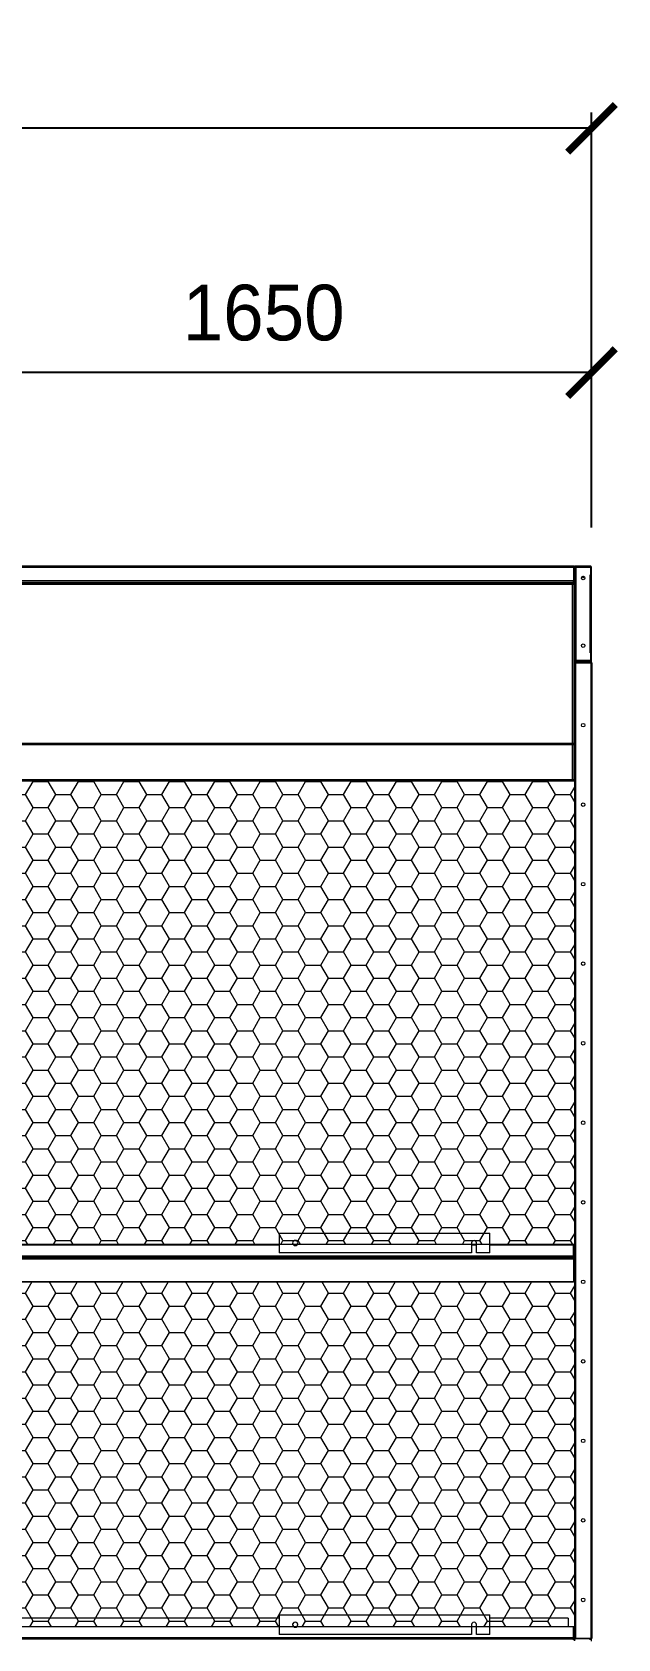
# Model space of a CAD drawing. Header units: millimetres. Extents: x 2280 to 31687, y 1787 to 22582.
# Drawn here: x 23223 to 24697, y 9022 to 13063 of the extents above; entities that cross this region are included whole.
import ezdxf

# ---------------------------------------------------------------- set-up
doc = ezdxf.new("R2010")
doc.units = ezdxf.units.MM
doc.layers.add('냉각탑_dim', color=1, linetype='Continuous')
doc.styles.add('HY울릉도L', font='')
doc.styles.get('HY울릉도L').set_extended_font_data('HY울릉도L')
doc.dimstyles.new('성지DIM', dxfattribs={"dimtxt": 3.5, "dimasz": 3, "dimexe": 1, "dimexo": 2.5, "dimgap": 2, "dimtad": 1, "dimdec": 0, "dimzin": 3, "dimdsep": 46, "dimtxsty": 'HY울릉도L', "dimblk": 'ARCHTICK', "dimcen": -2, "dimclrd": 256, "dimclre": 256, "dimclrt": 7, "dimadec": 0, "dimazin": 0, "dimtfac": 1, "dimtdec": 0, "dimtofl": 0, "dimtmove": 0, "dimatfit": 3, "dimfxl": 1, "dimtolj": 1, "dimtzin": 0, "dimlwe": -1, "dimarcsym": 0})
pattern_1 = [(0, (-388368.743, -78041.762), (57.15, 32.9955677), [38.1, -76.2]), (120, (-388368.743, -78041.762), (-57.15, 32.995568), [38.1, -76.2]), (60, (-388368.743, -78041.762), (1e-07, 65.9911357), [-76.2, 38.1])]

# ---------------------------------------------------------------- blocks, each defined once
blk = doc.blocks.new('_ArchTick')
at = {"color": 0, "linetype": 'ByBlock', "const_width": 0.15}
blk.add_lwpolyline([(-0.5, -0.5), (0.5, 0.5)], dxfattribs=at)
blk = doc.blocks.new('*D365')
at = {"layer": 'Defpoints', "color": 0, "transparency": 16777216}
for p in [(22980.7, 12206.5), (24630.7, 11716.9), (22980.7, 11512.8)]:
    blk.add_point(p, dxfattribs=at)
at = {"layer": '냉각탑_dim', "transparency": 16777216}
for p, q in [((22980.7, 11612.8), (22980.7, 12246.5)), ((24630.7, 11816.9), (24630.7, 12246.5))]:
    blk.add_line(p, q, dxfattribs=at)
at = {"layer": '냉각탑_dim', "lineweight": -2, "transparency": 16777216}
blk.add_line((24630.7, 12206.5), (22980.7, 12206.5), dxfattribs=at)
at = {"layer": '냉각탑_dim', "lineweight": -2, "transparency": 16777216, "xscale": 120, "yscale": 120, "zscale": 120, "rotation": 180}
blk.add_blockref('_ArchTick', (22980.7, 12206.5), dxfattribs=at)
at = {"layer": '냉각탑_dim', "lineweight": -2, "transparency": 16777216, "xscale": 120, "yscale": 120, "zscale": 120}
blk.add_blockref('_ArchTick', (24630.7, 12206.5), dxfattribs=at)
at = {"layer": '냉각탑_dim', "color": 7, "transparency": 16777216, "insert": (23805.7, 12356.5), "char_height": 140, "attachment_point": 5, "style": 'HY울릉도L'}
blk.add_mtext('\\A1;1650', dxfattribs=at)
blk = doc.blocks.new('*D378')
at = {"layer": 'Defpoints', "color": 0, "transparency": 16777216}
for p in [(21330.7, 12820.8), (21330.7, 11716.4), (24630.7, 11716.5)]:
    blk.add_point(p, dxfattribs=at)
at = {"layer": '냉각탑_dim', "transparency": 16777216}
for p, q in [((21330.7, 11816.4), (21330.7, 12860.8)), ((24630.7, 11816.5), (24630.7, 12860.8))]:
    blk.add_line(p, q, dxfattribs=at)
at = {"layer": '냉각탑_dim', "lineweight": -2, "transparency": 16777216}
blk.add_line((24630.7, 12820.8), (21330.7, 12820.8), dxfattribs=at)
at = {"layer": '냉각탑_dim', "lineweight": -2, "transparency": 16777216, "xscale": 120, "yscale": 120, "zscale": 120, "rotation": 180}
blk.add_blockref('_ArchTick', (21330.7, 12820.8), dxfattribs=at)
at = {"layer": '냉각탑_dim', "lineweight": -2, "transparency": 16777216, "xscale": 120, "yscale": 120, "zscale": 120}
blk.add_blockref('_ArchTick', (24630.7, 12820.8), dxfattribs=at)
at = {"layer": '냉각탑_dim', "color": 7, "transparency": 16777216, "insert": (22980.7, 12970.8), "char_height": 140, "attachment_point": 5, "style": 'HY울릉도L'}
blk.add_mtext('\\A1;3300', dxfattribs=at)
blk = doc.blocks.new('2')
at = {"lineweight": 20}
h = blk.add_hatch(dxfattribs=at)
h.set_pattern_fill('HONEY', scale=12)
h.set_pattern_definition(pattern_1)
h.paths.add_polyline_path([(21378.1, 11180.1), (21378.1, 10013.6), (24588.7, 10013.6), (24588.7, 11180.1)])
h = blk.add_hatch(dxfattribs=at)
h.set_pattern_fill('HONEY', scale=12)
h.set_pattern_definition(pattern_1)
h.paths.add_polyline_path([(21378.1, 9920.3), (21378.1, 9052), (24588.7, 9052), (24588.7, 9920.3)])
at = {"color": 7, "lineweight": 20}
for p, q in [((24583.3, 11719.8), (21378.1, 11719.8)), ((24585, 11716.4), (21376.4, 11716.4)), ((21376.4, 11683.2), (24585, 11683.2)), ((21376.4, 11679.8), (24585, 11679.8)), ((24550.1, 11678.2), (23336.7, 11678.2)), ((21378.1, 11677.8), (24583.3, 11677.8)), ((21378.1, 11674.4), (24583.3, 11674.4)), ((24588.7, 9024.6), (24588.7, 11546.9)), ((24591.5, 9023.2), (24591.5, 11481.8)), ((24629.5, 9023.2), (24629.5, 11476.4)), ((24632.3, 9023.2), (24632.3, 11476.4)), ((24588.7, 11273.5), (21378.1, 11273.5)), ((24588.7, 11270.3), (21378.1, 11270.3)), ((21369.9, 11180.1), (24588.7, 11180.1)), ((21372.7, 11182.7), (24588.7, 11182.7)), ((21376.1, 9984.9), (24585.3, 9984.9)), ((23845.1, 10012), (21376.3, 10012)), ((21377.5, 9981.8), (24583.9, 9981.8)), ((23845.1, 10013.6), (21380.7, 10013.6)), ((21376.1, 9977.6), (24585.3, 9977.6)), ((21377.5, 9980.1), (24583.9, 9980.1)), ((21376.1, 9920.3), (24585.3, 9920.3)), ((21376.1, 9920.1), (24585.3, 9920.1)), ((24585.3, 9920), (21376.1, 9920)), ((23845.1, 9052), (21376.3, 9052)), ((23845.1, 9073.6), (21380.7, 9073.6)), ((21376.1, 9024.9), (24585.3, 9024.9)), ((21377.5, 9021.8), (24583.9, 9021.8))]:
    blk.add_line(p, q, dxfattribs=at)
at = {"color": 7, "lineweight": 20, "ltscale": 0.000208336}
blk.add_line((24583.3, 11719.8), (24583.8, 11719.8), dxfattribs=at)
at = {"color": 7, "lineweight": 20, "ltscale": 2.9878e-05}
blk.add_line((24583.4, 11719.8), (24583.3, 11719.8), dxfattribs=at)
at = {"color": 7, "lineweight": 20, "ltscale": 1.24078e-05}
blk.add_line((24583.4, 11719.8), (24583.3, 11719.8), dxfattribs=at)
at = {"color": 7, "lineweight": 20, "ltscale": 7.39921e-06}
blk.add_line((24583.4, 11719.8), (24583.3, 11719.8), dxfattribs=at)
at = {"color": 7, "lineweight": 20, "ltscale": 1.55721e-05}
blk.add_line((24583.8, 11719.8), (24583.8, 11719.8), dxfattribs=at)
at = {"color": 7, "lineweight": 20, "ltscale": 0.000625116}
blk.add_line((24585.3, 11719.8), (24583.8, 11719.8), dxfattribs=at)
at = {"color": 7, "lineweight": 20, "ltscale": 0.001131}
blk.add_line((24585, 11719.2), (24585, 11716.4), dxfattribs=at)
at = {"color": 7, "lineweight": 20, "ltscale": 0.000414935}
for p, q in [((24585, 11718.1), (24585.7, 11718.8)), ((24587.7, 11718.8), (24587, 11718.1))]:
    blk.add_line(p, q, dxfattribs=at)
at = {"color": 7, "lineweight": 20, "ltscale": 4.50677e-05}
blk.add_line((24585.4, 11719.8), (24585.3, 11719.8), dxfattribs=at)
at = {"color": 7, "lineweight": 20, "ltscale": 1.38381e-05}
blk.add_line((24585.4, 11719.8), (24585.3, 11719.8), dxfattribs=at)
at = {"color": 7, "lineweight": 20, "ltscale": 1.22548e-05}
blk.add_line((24585.4, 11719.8), (24585.3, 11719.8), dxfattribs=at)
at = {"color": 7, "lineweight": 20, "ltscale": 6.372e-06}
blk.add_line((24585.3, 11719.8), (24585.3, 11719.8), dxfattribs=at)
at = {"color": 7, "lineweight": 20, "ltscale": 1.23239e-05}
blk.add_line((24585.4, 11719.8), (24585.3, 11719.8), dxfattribs=at)
at = {"color": 7, "lineweight": 20, "ltscale": 0.000547297}
blk.add_line((24587, 11719.2), (24587, 11717.8), dxfattribs=at)
at = {"color": 7, "lineweight": 20, "ltscale": 0.000331381}
blk.add_line((24587.9, 11718.7), (24588.4, 11718.1), dxfattribs=at)
at = {"color": 7, "lineweight": 20, "ltscale": 0.000448698}
for p, q in [((24589.4, 11718.5), (24590.3, 11717.8)), ((24589.4, 11481.2), (24590.3, 11481.8))]:
    blk.add_line(p, q, dxfattribs=at)
at = {"color": 7, "lineweight": 20, "ltscale": 0.000832099}
blk.add_line((24592.1, 11719.8), (24590.1, 11719.8), dxfattribs=at)
at = {"color": 7, "lineweight": 20, "ltscale": 0.000271651}
blk.add_line((24590.1, 11719.8), (24590.1, 11719.2), dxfattribs=at)
at = {"color": 7, "lineweight": 20, "ltscale": 0.014667}
for p, q in [((24592.1, 11719.8), (24627.3, 11719.8)), ((24627.3, 11719.8), (24592.1, 11719.8)), ((24592.1, 11717.8), (24627.3, 11717.8)), ((24627.3, 11481.8), (24592.1, 11481.8)), ((24592.1, 11481.8), (24627.3, 11481.8)), ((24627.3, 11479.8), (24592.1, 11479.8))]:
    blk.add_line(p, q, dxfattribs=at)
at = {"color": 7, "lineweight": 20, "ltscale": 0.000583263}
blk.add_line((24628.7, 11719.8), (24627.3, 11719.8), dxfattribs=at)
at = {"color": 7, "lineweight": 20, "ltscale": 0.000127061}
blk.add_line((24628.7, 11719.8), (24628.7, 11719.5), dxfattribs=at)
at = {"color": 7, "lineweight": 20, "ltscale": 0.00067235}
blk.add_line((24550.1, 11678.2), (24550.1, 11679.8), dxfattribs=at)
at = {"color": 7, "lineweight": 20, "ltscale": 0.000160787}
blk.add_line((24550.1, 11677.8), (24550.1, 11678.2), dxfattribs=at)
at = {"color": 7, "lineweight": 20, "ltscale": 0.013833}
blk.add_line((24585, 11716.4), (24585, 11683.2), dxfattribs=at)
at = {"color": 7, "lineweight": 20, "ltscale": 0.000708334}
blk.add_line((24585, 11716.4), (24586.7, 11716.4), dxfattribs=at)
at = {"color": 7, "lineweight": 20, "ltscale": 0.001417}
for p, q in [((24585, 11683.2), (24585, 11679.8)), ((24583.3, 11674.4), (24583.3, 11677.8)), ((24583.3, 11674.4), (24586.7, 11674.4)), ((24630.7, 11501.8), (24627.3, 11501.8))]:
    blk.add_line(p, q, dxfattribs=at)
at = {"color": 7, "lineweight": 20, "ltscale": 0.000708333}
for p, q in [((24585, 11681.8), (24586.7, 11681.8)), ((24584.7, 11676.1), (24584.7, 11674.4)), ((24586.7, 11676.1), (24586.7, 11674.4)), ((23702.2, 9980.1), (23702.2, 9981.8)), ((23705.6, 9980.1), (23705.6, 9981.8)), ((23723.8, 9980.1), (23723.8, 9981.8)), ((23727.2, 9980.1), (23727.2, 9981.8)), ((24556.7, 9981.8), (24556.7, 9980.1)), ((24583.3, 9980.1), (24583.3, 9981.8))]:
    blk.add_line(p, q, dxfattribs=at)
at = {"color": 7, "lineweight": 20, "ltscale": 0.000874532}
blk.add_line((24585, 11679.9), (24585, 11677.8), dxfattribs=at)
at = {"color": 7, "lineweight": 20, "ltscale": 0.00083325}
blk.add_line((24587, 11679.8), (24585, 11679.8), dxfattribs=at)
at = {"color": 7, "lineweight": 20, "ltscale": 0.000334243}
blk.add_line((24586.4, 11717.8), (24587.2, 11717.8), dxfattribs=at)
at = {"color": 7, "lineweight": 20, "ltscale": 0.014417}
blk.add_line((24586.7, 11681.8), (24586.7, 11716.4), dxfattribs=at)
at = {"color": 7, "lineweight": 20, "ltscale": 0.000208346}
blk.add_line((24586.7, 11681.8), (24587.2, 11681.8), dxfattribs=at)
at = {"color": 7, "lineweight": 20, "ltscale": 0.001543}
blk.add_line((24586.7, 11676.1), (24586.7, 11679.8), dxfattribs=at)
at = {"color": 7, "lineweight": 20, "ltscale": 0.000125672}
blk.add_line((24586.9, 11717.8), (24587.2, 11717.8), dxfattribs=at)
at = {"color": 7, "lineweight": 20, "ltscale": 0.000831268}
blk.add_line((24587, 11681.8), (24587, 11679.8), dxfattribs=at)
at = {"color": 7, "lineweight": 20, "ltscale": 0.015}
blk.add_line((24587.2, 11717.8), (24587.2, 11681.8), dxfattribs=at)
at = {"color": 7, "lineweight": 20, "ltscale": 0.00062562}
blk.add_line((24588.7, 11716.4), (24587.2, 11716.4), dxfattribs=at)
at = {"color": 7, "lineweight": 20, "ltscale": 0.000625612}
blk.add_line((24588.7, 11681.8), (24587.2, 11681.8), dxfattribs=at)
at = {"color": 7, "lineweight": 20, "ltscale": 0.000379592}
blk.add_line((24588.3, 11718.1), (24589.2, 11718.1), dxfattribs=at)
at = {"color": 7, "lineweight": 20, "ltscale": 0.097167}
blk.add_line((24588.7, 11483.2), (24588.7, 11716.4), dxfattribs=at)
blk.add_line((24588.7, 11483.2), (24588.7, 11716.4), dxfattribs=at)
at = {"color": 7, "lineweight": 20, "ltscale": 0.001002}
for p, q in [((24589.7, 11717.8), (24592.1, 11717.8)), ((24589.7, 11481.8), (24592.1, 11481.8))]:
    blk.add_line(p, q, dxfattribs=at)
at = {"color": 7, "lineweight": 20, "ltscale": 0.000375}
for p, q in [((24592.1, 11716.9), (24592.1, 11717.8)), ((24585.5, 11676.1), (24585.5, 11677)), ((24586.7, 11674.9), (24586.7, 11675.8)), ((24592.1, 11482.7), (24592.1, 11481.8)), ((24586.7, 11460.7), (24586.7, 11459.8)), ((24586.7, 9025.1), (24586.7, 9024.2))]:
    blk.add_line(p, q, dxfattribs=at)
at = {"color": 7, "lineweight": 20, "ltscale": 0.01525}
for p, q in [((24592.1, 11716.9), (24628.7, 11716.9)), ((24628.7, 11482.7), (24592.1, 11482.7))]:
    blk.add_line(p, q, dxfattribs=at)
at = {"color": 7, "lineweight": 20, "ltscale": 0.097583}
blk.add_line((24592.1, 11482.7), (24592.1, 11716.9), dxfattribs=at)
at = {"color": 7, "lineweight": 20, "ltscale": 0.000374085}
blk.add_line((24627.3, 11716.9), (24627.3, 11717.8), dxfattribs=at)
at = {"color": 7, "lineweight": 20, "ltscale": 0.081667}
for p, q in [((24627.3, 11501.8), (24627.3, 11697.8)), ((24630.7, 11501.8), (24630.7, 11697.8))]:
    blk.add_line(p, q, dxfattribs=at)
at = {"color": 7, "lineweight": 20, "ltscale": 0.000583333}
for p, q in [((24627.3, 11697.8), (24628.7, 11697.8)), ((24628.7, 11501.8), (24627.3, 11501.8)), ((24591.5, 9021.8), (24591.5, 9023.2)), ((24629.1, 9021.8), (24629.1, 9023.2))]:
    blk.add_line(p, q, dxfattribs=at)
at = {"color": 7, "lineweight": 20, "ltscale": 0.007958}
for p, q in [((24628.7, 11697.8), (24628.7, 11716.9)), ((24628.7, 11482.7), (24628.7, 11501.8))]:
    blk.add_line(p, q, dxfattribs=at)
at = {"color": 7, "lineweight": 20, "ltscale": 0.006917}
for p, q in [((24628.7, 11699.8), (24628.7, 11716.4)), ((24630.7, 11699.8), (24630.7, 11716.4)), ((24628.7, 11483.2), (24628.7, 11499.8)), ((24630.7, 11483.2), (24630.7, 11499.8))]:
    blk.add_line(p, q, dxfattribs=at)
at = {"color": 7, "lineweight": 20, "ltscale": 0.000833333}
for p, q in [((24630.7, 11699.8), (24628.7, 11699.8)), ((24630.7, 11697.8), (24628.7, 11697.8)), ((24586.7, 11676.1), (24584.7, 11676.1)), ((24586.7, 11674.4), (24584.7, 11674.4)), ((24630.7, 11499.8), (24628.7, 11499.8)), ((24630.7, 11499.8), (24628.7, 11499.8))]:
    blk.add_line(p, q, dxfattribs=at)
at = {"color": 7, "lineweight": 20, "ltscale": 0.00018978}
blk.add_line((24630.3, 11718.1), (24630.7, 11718.1), dxfattribs=at)
at = {"color": 7, "lineweight": 20, "ltscale": 0.000708455}
blk.add_line((24630.7, 11716.4), (24630.7, 11718.1), dxfattribs=at)
at = {"color": 7, "lineweight": 20, "ltscale": 0.000832424}
blk.add_line((24630.7, 11697.8), (24630.7, 11699.8), dxfattribs=at)
at = {"color": 7, "lineweight": 20, "ltscale": 5.44556e-06}
blk.add_line((23703.3, 11677.8), (23703.3, 11677.8), dxfattribs=at)
at = {"color": 7, "lineweight": 20, "ltscale": 9.52936e-06}
blk.add_line((23703.4, 11677.8), (23703.3, 11677.8), dxfattribs=at)
at = {"color": 7, "lineweight": 20, "ltscale": 5.46643e-06}
blk.add_line((23711.6, 11677.8), (23711.6, 11677.8), dxfattribs=at)
at = {"color": 7, "lineweight": 20, "ltscale": 9.52935e-06}
blk.add_line((23711.6, 11677.8), (23711.6, 11677.8), dxfattribs=at)
at = {"color": 7, "lineweight": 20, "ltscale": 1.33962e-05}
blk.add_line((24581.9, 11677.8), (24581.8, 11677.8), dxfattribs=at)
at = {"color": 7, "lineweight": 20, "ltscale": 9.52934e-06}
blk.add_line((24581.9, 11677.8), (24581.8, 11677.8), dxfattribs=at)
at = {"color": 7, "lineweight": 20, "ltscale": 0.000708462}
blk.add_line((24585, 11677.8), (24583.3, 11677.8), dxfattribs=at)
at = {"color": 7, "lineweight": 20, "ltscale": 0.000166667}
blk.add_line((24583.3, 11677), (24583.7, 11677), dxfattribs=at)
at = {"color": 7, "lineweight": 20, "ltscale": 0.142705}
for p, q in [((24583.3, 11180.1), (24583.3, 11674.4)), ((24586.7, 11182.7), (24586.7, 11674.4))]:
    blk.add_line(p, q, dxfattribs=at)
at = {"color": 7, "lineweight": 20, "ltscale": 0.00075}
blk.add_line((24583.7, 11677), (24585.5, 11677), dxfattribs=at)
at = {"color": 7, "lineweight": 20, "ltscale": 0.000333342}
blk.add_line((24585, 11677.8), (24585, 11677), dxfattribs=at)
at = {"color": 7, "lineweight": 20, "ltscale": 0.000708036}
blk.add_line((24585, 11677.8), (24586.7, 11677.8), dxfattribs=at)
at = {"color": 7, "lineweight": 20, "ltscale": 1.27636e-06}
blk.add_line((24586.7, 11674.9), (24586.7, 11674.9), dxfattribs=at)
at = {"color": 7, "lineweight": 20, "ltscale": 0.000833337}
blk.add_line((24586.7, 11674.4), (24588.7, 11674.4), dxfattribs=at)
at = {"color": 7, "lineweight": 20, "ltscale": 0.000833465}
blk.add_line((24588.7, 11546.8), (24586.7, 11546.8), dxfattribs=at)
at = {"color": 7, "lineweight": 20, "ltscale": 0.00337}
for p, q in [((24588.7, 11475.1), (24588.7, 11483.2)), ((24588.7, 9016.5), (24588.7, 9024.6))]:
    blk.add_line(p, q, dxfattribs=at)
at = {"color": 7, "lineweight": 20, "ltscale": 0.000912135}
for p, q in [((24589.3, 11476.4), (24591.5, 11476.4)), ((24591.5, 9023.2), (24589.3, 9023.2))]:
    blk.add_line(p, q, dxfattribs=at)
at = {"color": 7, "lineweight": 20, "ltscale": 0.000341711}
for p, q in [((24589.6, 11477), (24590.1, 11476.4)), ((24585.9, 9982.7), (24585.3, 9983.2)), ((24585.9, 9022.7), (24585.3, 9023.2)), ((24589.6, 9022.7), (24590.1, 9023.2))]:
    blk.add_line(p, q, dxfattribs=at)
at = {"color": 7, "lineweight": 20, "ltscale": 0.000583334}
for p, q in [((24591.5, 11477.8), (24591.5, 11476.4)), ((24629.1, 11477.8), (24629.1, 11476.4)), ((24586.7, 9984.6), (24585.3, 9984.6)), ((24586.7, 9977.3), (24585.3, 9977.3)), ((24586.7, 9024.6), (24585.3, 9024.6))]:
    blk.add_line(p, q, dxfattribs=at)
at = {"color": 7, "lineweight": 20, "ltscale": 0.015667}
for p, q in [((24629.1, 11477.8), (24591.5, 11477.8)), ((24629.1, 9021.8), (24591.5, 9021.8))]:
    blk.add_line(p, q, dxfattribs=at)
at = {"color": 7, "lineweight": 20, "ltscale": 0.015833}
for p, q in [((24591.5, 11476.4), (24629.5, 11476.4)), ((24591.5, 9023.2), (24629.5, 9023.2))]:
    blk.add_line(p, q, dxfattribs=at)
at = {"color": 7, "lineweight": 20, "ltscale": 0.000832722}
for p, q in [((24592.1, 11477.8), (24592.1, 11479.8)), ((24627.3, 11477.8), (24627.3, 11479.8))]:
    blk.add_line(p, q, dxfattribs=at)
at = {"color": 7, "lineweight": 20, "ltscale": 0.000374998}
blk.add_line((24627.3, 11481.8), (24627.3, 11482.7), dxfattribs=at)
at = {"color": 7, "lineweight": 20, "ltscale": 0.001167}
for p, q in [((24629.5, 11476.4), (24632.3, 11476.4)), ((24629.5, 9023.2), (24632.3, 9023.2))]:
    blk.add_line(p, q, dxfattribs=at)
at = {"color": 7, "lineweight": 20, "ltscale": 0.000832419}
blk.add_line((24630.7, 11499.8), (24630.7, 11501.8), dxfattribs=at)
at = {"color": 7, "lineweight": 20, "ltscale": 0.002832}
for p, q in [((24630.7, 11476.4), (24630.7, 11483.2)), ((24630.7, 9016.4), (24630.7, 9023.2))]:
    blk.add_line(p, q, dxfattribs=at)
at = {"color": 7, "lineweight": 20, "ltscale": 0.220833}
for p, q in [((23845.1, 10042.5), (24375.1, 10042.5)), ((23845.1, 9082.5), (24375.1, 9082.5))]:
    blk.add_line(p, q, dxfattribs=at)
at = {"color": 7, "lineweight": 20, "ltscale": 0.020754}
for p, q in [((23845.1, 10042.5), (23845.1, 9992.6)), ((24375.1, 9992.6), (24375.1, 10042.5)), ((23845.1, 9082.5), (23845.1, 9032.6)), ((24375.1, 9032.6), (24375.1, 9082.5))]:
    blk.add_line(p, q, dxfattribs=at)
at = {"color": 7, "lineweight": 20, "ltscale": 0.000976837}
blk.add_line((23508.2, 9981.8), (23509.8, 9980.1), dxfattribs=at)
at = {"color": 7, "lineweight": 20, "ltscale": 0.000977023}
for p, q in [((23508.4, 9981.8), (23510, 9980.1)), ((23515.5, 9981.8), (23517.2, 9980.1)), ((23530.7, 9980.1), (23529.1, 9981.8)), ((23556.6, 9981.8), (23558.3, 9980.1)), ((23579, 9980.1), (23577.3, 9981.8))]:
    blk.add_line(p, q, dxfattribs=at)
at = {"color": 7, "lineweight": 20, "ltscale": 0.000976955}
blk.add_line((23571.8, 9980.1), (23570.2, 9981.8), dxfattribs=at)
at = {"color": 7, "lineweight": 20, "ltscale": 0.201458}
for p, q in [((24328.6, 9992.6), (23845.1, 9992.6)), ((24328.6, 9992.5), (23845.1, 9992.5)), ((24328.6, 9032.6), (23845.1, 9032.6)), ((24328.6, 9032.5), (23845.1, 9032.5))]:
    blk.add_line(p, q, dxfattribs=at)
at = {"color": 7, "lineweight": 20, "ltscale": 7.26298e-05}
for p, q in [((23845.1, 9992.6), (23845.1, 9992.5)), ((24328.6, 9992.6), (24328.6, 9992.5)), ((24341.6, 9992.6), (24341.6, 9992.5)), ((24375.1, 9992.6), (24375.1, 9992.5)), ((23845.1, 9032.6), (23845.1, 9032.5)), ((24328.6, 9032.6), (24328.6, 9032.5)), ((24341.6, 9032.6), (24341.6, 9032.5)), ((24375.1, 9032.6), (24375.1, 9032.5))]:
    blk.add_line(p, q, dxfattribs=at)
at = {"color": 7, "lineweight": 20, "ltscale": 0.004285}
blk.add_line((23890.3, 10013.6), (23880, 10013.6), dxfattribs=at)
at = {"color": 7, "lineweight": 20, "ltscale": 0.002776}
blk.add_line((23888.5, 10012), (23881.8, 10012), dxfattribs=at)
at = {"color": 7, "lineweight": 20, "ltscale": 0.010377}
for p, q in [((24328.6, 10017.5), (24328.6, 9992.6)), ((24341.6, 9992.6), (24341.6, 10017.5)), ((24328.6, 9057.6), (24328.6, 9032.6)), ((24341.6, 9032.6), (24341.6, 9057.6))]:
    blk.add_line(p, q, dxfattribs=at)
at = {"color": 7, "lineweight": 20, "ltscale": 0.005417}
for p, q in [((24341.6, 10013.6), (24328.6, 10013.6)), ((24341.6, 10012), (24328.6, 10012)), ((24341.6, 9052), (24328.6, 9052))]:
    blk.add_line(p, q, dxfattribs=at)
at = {"color": 7, "lineweight": 20, "ltscale": 0.013958}
for p, q in [((24375.1, 9992.6), (24341.6, 9992.6)), ((24375.1, 9992.5), (24341.6, 9992.5)), ((24375.1, 9032.6), (24341.6, 9032.6)), ((24375.1, 9032.5), (24341.6, 9032.5))]:
    blk.add_line(p, q, dxfattribs=at)
at = {"color": 7, "lineweight": 20, "ltscale": 0.081917}
for p, q in [((24571.7, 10013.6), (24375.1, 10013.6)), ((24571.7, 9073.6), (24375.1, 9073.6))]:
    blk.add_line(p, q, dxfattribs=at)
at = {"color": 7, "lineweight": 20, "ltscale": 0.0875}
for p, q in [((24585.1, 10012), (24375.1, 10012)), ((24585.1, 9052), (24375.1, 9052))]:
    blk.add_line(p, q, dxfattribs=at)
at = {"color": 7, "lineweight": 20, "ltscale": 0.000666714}
blk.add_line((24571.7, 10013.6), (24571.7, 10012), dxfattribs=at)
at = {"color": 7, "lineweight": 20, "ltscale": 0.00080569}
blk.add_line((24584.7, 9982), (24584.7, 9980), dxfattribs=at)
at = {"color": 7, "lineweight": 20, "ltscale": 0.000666667}
blk.add_line((24586.7, 10013.8), (24585.1, 10013.8), dxfattribs=at)
at = {"color": 0, "lineweight": 20}
for p, q in [((24585.1, 10013.8), (24585.1, 10012)), ((24585.1, 10012), (24585.3, 10012))]:
    blk.add_line(p, q, dxfattribs=at)
at = {"color": 7, "lineweight": 20, "ltscale": 0.01129}
for p, q in [((24585.3, 9984.9), (24585.3, 10012)), ((24585.3, 9024.9), (24585.3, 9052))]:
    blk.add_line(p, q, dxfattribs=at)
at = {"color": 7, "lineweight": 20, "ltscale": 0.000967409}
for p, q in [((24585.3, 9982.6), (24585.3, 9984.9)), ((24585.3, 9022.6), (24585.3, 9024.9))]:
    blk.add_line(p, q, dxfattribs=at)
at = {"color": 7, "lineweight": 20, "ltscale": 0.012167}
for p, q in [((24586.7, 10013.8), (24586.7, 9984.6)), ((24586.7, 9977.3), (24586.7, 9948.1))]:
    blk.add_line(p, q, dxfattribs=at)
at = {"color": 7, "lineweight": 20, "ltscale": 0.003042}
blk.add_line((24586.7, 9984.6), (24586.7, 9977.3), dxfattribs=at)
at = {"color": 7, "lineweight": 20, "ltscale": 4.81672e-06}
blk.add_line((24583.9, 9980.1), (24583.9, 9980.1), dxfattribs=at)
at = {"color": 7, "lineweight": 20, "ltscale": 0.000849957}
blk.add_line((24585.3, 9979.6), (24585.3, 9977.6), dxfattribs=at)
at = {"color": 7, "lineweight": 20, "ltscale": 0.000341712}
blk.add_line((24585.9, 9979.3), (24585.3, 9978.7), dxfattribs=at)
at = {"color": 7, "lineweight": 20, "ltscale": 0.023877}
blk.add_line((24585.3, 9977.6), (24585.3, 9920.3), dxfattribs=at)
at = {"color": 7, "lineweight": 20, "ltscale": 0.000583335}
blk.add_line((24586.7, 9948.1), (24585.3, 9948.1), dxfattribs=at)
at = {"color": 7, "lineweight": 20, "ltscale": 5.81038e-05}
blk.add_line((24585.3, 9920), (24585.3, 9920.3), dxfattribs=at)
at = {"color": 7, "lineweight": 20, "ltscale": 0.002765}
blk.add_line((23888.5, 9052), (23881.8, 9052), dxfattribs=at)
at = {"color": 7, "lineweight": 20, "ltscale": 0.009}
blk.add_line((24571.7, 9073.6), (24571.7, 9052), dxfattribs=at)
at = {"color": 7, "lineweight": 20, "ltscale": 0.000882011}
blk.add_line((24584.7, 9022), (24584.7, 9019.8), dxfattribs=at)
at = {"color": 7, "lineweight": 20, "ltscale": 0.003208}
blk.add_line((24586.7, 9024.6), (24586.7, 9016.9), dxfattribs=at)
at = {"color": 7, "lineweight": 20, "ltscale": 0.000833304}
blk.add_line((24627.3, 9019.8), (24627.3, 9021.8), dxfattribs=at)
at = {"color": 0, "lineweight": 20, "elevation": 0}
for points in [[(21378.1, 11180.1), (24588.7, 11180.1), (24588.7, 10013.6), (21378.1, 10013.6)], [(21378.1, 9920.3), (24588.7, 9920.3), (24588.7, 9052), (21378.1, 9052)]]:
    blk.add_lwpolyline(points, close=True, dxfattribs=at)
at = {"color": 7, "lineweight": 20}
for centre in [(24609.7, 11689.8), (24609.7, 11519.8), (24609.7, 11319.8), (24609.7, 11119.8), (24609.7, 11119.8), (24609.7, 10919.8), (24609.7, 10919.8), (24609.7, 10719.8), (24609.7, 10519.8), (24609.7, 10319.8), (24609.7, 10119.8), (24609.7, 9919.8), (24609.7, 9719.8), (24609.7, 9519.8), (24609.7, 9319.8), (24609.7, 9119.8)]:
    blk.add_circle(centre, 4.5, dxfattribs=at)
for centre, radius, start, end in [((23705.3, 11716.4), 3.4, 89.1059, 90), ((23713.6, 11716.4), 3.4, 90, 90.8941), ((24583.3, 11716.4), 3.4, 0, 90), ((24583.8, 11716.4), 3.4, 24.3157, 90), ((24585.3, 11716.4), 3.4, 0.702, 90), ((24590.1, 11716.4), 3.4, 90, 134.9998), ((24592.1, 11716.4), 3.4, 90, 180), ((24592.1, 11716.4), 3.4, 90, 180), ((24627.3, 11716.4), 3.4, 0, 90), ((24627.3, 11716.4), 3.4, 0, 90), ((24583.8, 11683.2), 3.4, 290.6601, 335.6839), ((24583.3, 11683.2), 3.4, 300, 335.6837), ((24583.3, 11683.2), 3.4, 359.7733, 0), ((24585.3, 11683.2), 3.4, 300, 335.6837), ((24583.8, 11683.2), 3.4, 359.8044, 0), ((24609.7, 11695.8), 4.5, 221.8143, 318.1832), ((24607.7, 11695.8), 3, 247.6973, 329.1521), ((24627.3, 11716.4), 1.4, 20.9248, 90), ((24592.1, 11483.2), 3.4, 180, 217.0589), ((24592.1, 11483.2), 3.4, 180, 270), ((24591.5, 11475), 2.8, 90, 180), ((24627.3, 11483.2), 3.4, 270, 0), ((24627.3, 11483.2), 1.4, 270, 339.0626), ((24627.3, 11483.2), 1.4, 270, 339.0751), ((24627.9, 11475), 2.8, 30, 64.6233), ((24583.9, 9984.6), 2.8, 270, 0), ((24583.9, 9977.3), 2.8, 0, 90), ((24583.9, 9024.6), 2.8, 270, 0), ((24591.5, 9024.6), 2.8, 180, 270), ((24627.9, 9024.6), 2.8, 295.3767, 330)]:
    blk.add_arc(centre, radius, start, end, dxfattribs=at)
for centre, major_axis, ratio, start_param, end_param in [((24583.9, 11674.4), (-2.8, 0), 0.965926, 3.858864, 4.104144), ((24583.3, 11466), (3.4, 0), 0.087156, 0, 0.006877), ((23885.1, 10017.5), (6.5, 0), 0.996195, 0, 3.141593), ((23885.1, 10017.4), (6.5, 0), 0.996195, 0.013467, 3.128141), ((24335.1, 10017.5), (6.5, 0), 0.996195, 0, 3.141593), ((24335.1, 10017.4), (6.5, 0), 0.996195, 0, 3.141593), ((23885.1, 10017.5), (6.5, 0), 0.996195, 3.141593, 6.283185), ((23885.1, 9057.6), (6.5, 0), 0.996195, 0, 3.141593), ((23885.1, 9057.4), (6.5, 0), 0.996195, 0.013467, 3.128141), ((23885.1, 9057.6), (6.5, 0), 0.996195, 3.141593, 6.283185), ((24335.1, 9057.6), (6.5, 0), 0.996195, 0, 3.141593), ((24335.1, 9057.4), (6.5, 0), 0.996195, 0, 3.141593)]:
    blk.add_ellipse(centre, major_axis=major_axis, ratio=ratio, start_param=start_param, end_param=end_param, dxfattribs=at)
for points in [[(24585, 11719.2), (24584.7, 11719.4), (24584.4, 11719.6), (24584, 11719.8), (24583.7, 11719.8), (24583.3, 11719.8)], [(24587, 11719.2), (24586.7, 11719.4), (24586.4, 11719.6), (24586, 11719.8), (24585.7, 11719.8), (24585.3, 11719.8)], [(24589.3, 11476.4), (24589.1, 11476.2), (24588.9, 11475.9), (24588.8, 11475.6), (24588.7, 11475.3), (24588.7, 11475)], [(24585.3, 9982.6), (24585.1, 9982.3), (24584.8, 9982.1), (24584.5, 9981.9), (24584.2, 9981.8), (24583.9, 9981.8)], [(24585.3, 9979.6), (24585.1, 9979.8), (24584.8, 9980), (24584.5, 9980.1), (24584.2, 9980.1), (24583.9, 9980.1)], [(24585.3, 9022.6), (24585.1, 9022.3), (24584.8, 9022.1), (24584.5, 9021.9), (24584.2, 9021.8), (24583.9, 9021.8)], [(24589.3, 9023.2), (24589.1, 9023.5), (24588.9, 9023.8), (24588.8, 9024.1), (24588.7, 9024.4), (24588.7, 9024.6)]]:
    blk.add_open_spline(points, degree=5, dxfattribs=at)
for points, knots in [([(24589.7, 11717.8), (24589.4, 11717.6), (24589.1, 11717.4), (24588.9, 11717.1), (24588.8, 11716.8), (24588.7, 11716.5), (24588.7, 11716.5), (24588.7, 11716.5), (24588.7, 11716.4)], [0, 0, 0, 0, 0, 0, 4.644554, 4.644554, 4.644554, 5.125492, 5.125492, 5.125492, 5.125492, 5.125492, 5.125492]), ([(24588.7, 11546.8), (24588.7, 11546.9), (24588.7, 11547), (24588.6, 11547.1), (24588.3, 11547.4), (24587.9, 11547.6), (24587.5, 11547.8), (24587.1, 11547.9), (24586.7, 11548)], [0, 0, 0, 0, 0, 0, 2.029663, 2.029663, 2.029663, 5.473953, 5.473953, 5.473953, 5.473953, 5.473953, 5.473953]), ([(24589.7, 11481.8), (24589.4, 11482.1), (24589.1, 11482.3), (24588.9, 11482.6), (24588.8, 11482.9), (24588.7, 11483.2), (24588.7, 11483.2), (24588.7, 11483.2), (24588.7, 11483.2)], [0, 0, 0, 0, 0, 0, 4.644554, 4.644554, 4.644554, 5.125492, 5.125492, 5.125492, 5.125492, 5.125492, 5.125492])]:
    blk.add_open_spline(points, degree=5, knots=knots, dxfattribs=at)

msp = doc.modelspace()

# ---------------------------------------------------------------- block references
msp.add_blockref('2', (0, 0))

# ---------------------------------------------------------------- dimensions: what is measured, and where the dimension line sits
at = {"layer": '냉각탑_dim'}
for base, p1, p2, picture, middle in [((21330.7, 12820.8), (24630.7, 11716.5), (21330.7, 11716.4), '*D378', (22980.7, 12970.8)), ((22980.7, 12206.5), (24630.7, 11716.9), (22980.7, 11512.8), '*D365', (23805.7, 12356.5))]:
    dim = msp.add_linear_dim(base=base, p1=p1, p2=p2, dimstyle='성지DIM', override={"dimscale": 40}, dxfattribs=at)
    dim.commit()
    dim.dimension.update_dxf_attribs({"geometry": picture, "text_midpoint": middle})

doc.saveas('drawing.dxf')
